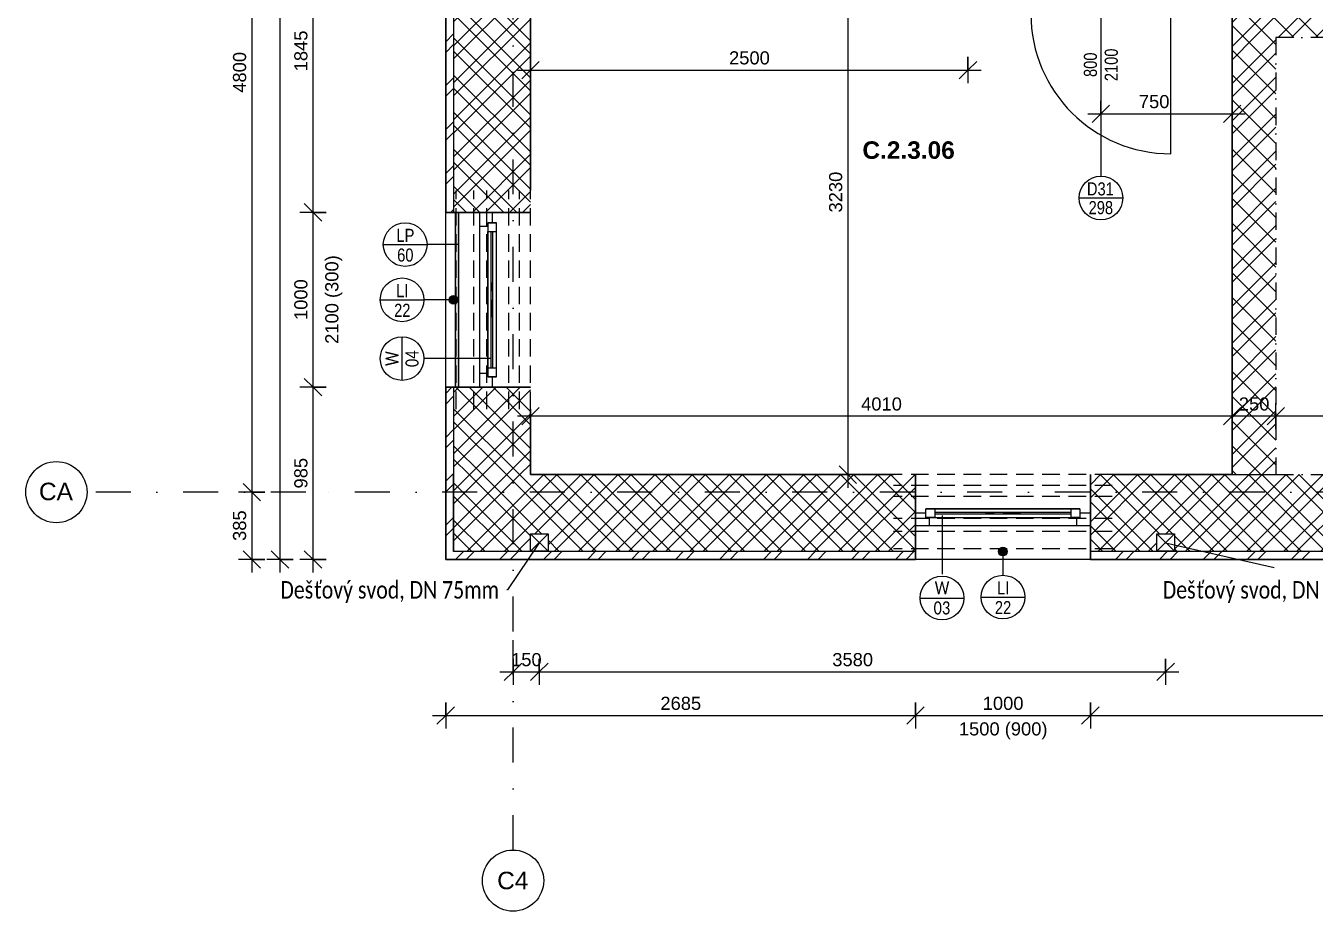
# Model space of a CAD drawing. Header units: millimetres. Extents: x -47720 to -5768, y -7799 to 13087.
# Drawn here: x -47720 to -40350, y -7799 to -2734 of the extents above; entities that cross this region are included whole.
import ezdxf

# ---------------------------------------------------------------- set-up
doc = ezdxf.new("R2010")
doc.units = ezdxf.units.MM
for name, pattern in [('HA_Dash_3mm-S1mm', [150, 100, -50]), ('HA_DashDot_10mm-S3mm', [500, 200, -150, 0, -150]), ('HA_DashDot_2_2mm-S0_6mm', [110, 50, -30, 0, -30]), ('HA_DashDot_4mm-S1mm', [200, 100, -50, 0, -50])]:
    doc.linetypes.add(name, pattern=pattern)
for name, color, linetype, lineweight in [('A-____-____-DIMS', 9, 'Continuous', 5), ('A-____-____-DIMS-50', 9, 'Continuous', 5), ('A-AREA-____-IDEN', 9, 'Continuous', 9), ('A-DOOR-____-IDEN', 9, 'Continuous', 9), ('A-DOOR-____-MCUT', 9, 'HA_DashDot_2_2mm-S0_6mm', 9), ('A-DOOR-____-OTLN', 9, 'Continuous', 9), ('A-DOOR-FRAM-MCUT', 9, 'Continuous', 9), ('A-FLOR-HRAL-IDEN', 9, 'Continuous', 9), ('A-FLOR-HRAL-OTLN', 9, 'Continuous', 9), ('A-GENM-____-HDLN', 9, 'HA_Dash_3mm-S1mm', 9), ('A-GENM-____-IDEN', 9, 'Continuous', 9), ('A-GENM-____-OTLN', 9, 'Continuous', 9), ('A-GLAZ-____-IDEN', 9, 'Continuous', 9), ('A-GLAZ-____-MCUT', 9, 'Continuous', 5), ('A-GLAZ-____-OTLN', 9, 'Continuous', 5), ('A-WALL-____-MCUT', 9, 'Continuous', 25), ('A-WALL-____-OTLN', 9, 'Continuous', 9), ('A-WALL-____-PATT', 9, 'Continuous', 25), ('G-____-____-TEXT', 9, 'Continuous', 5), ('I-WALL-____-MCUT', 9, 'Continuous', 25), ('M-HVAC-DUCT-OTLN', 9, 'Continuous', 9), ('S-GRID-____-IDEN', 9, 'Continuous', 9), ('S-GRID-____-OTLN', 9, 'Continuous', 5), ('S-STRS-____-MBND', 9, 'HA_DashDot_4mm-S1mm', 9)]:
    doc.layers.add(name, color=color, linetype=linetype, lineweight=lineweight)
doc.styles.add('Arial', font='arial.ttf', dxfattribs={"height": 100})
doc.styles.add('Arial_1', font='arial.ttf', dxfattribs={"height": 75})
doc.styles.add('Arial_2', font='arial.ttf', dxfattribs={"width": 0.8, "height": 75})
doc.styles.add('Arial_B', font='arialbd.ttf', dxfattribs={"height": 100})
doc.styles.add('Calibri', font='calibri.ttf', dxfattribs={"width": 0.8, "height": 100})
doc.styles.add('Calibri_2', font='calibri.ttf', dxfattribs={"width": 0.8, "height": 75})
doc.dimstyles.new('Inner_Dimensions', dxfattribs={"dimscale": 304.8, "dimtxt": 76.519455, "dimasz": 0.328084, "dimexe": 0.246063, "dimexo": 0.0625, "dimgap": 0.032808, "dimtad": 1, "dimdec": 0, "dimzin": 0, "dimdsep": 46, "dimtxsty": 'Arial_1', "dimblk1": 'OBLIQUE', "dimblk2": 'OBLIQUE', "dimsah": 1, "dimcen": 0.09, "dimdle": 0.246063, "dimazin": 0, "dimtfac": 1, "dimtdec": 4, "dimtix": 1, "dimtmove": 0, "dimatfit": 3, "dimfxl": 0.246063, "dimfxlon": 1, "dimtvp": 1, "dimtolj": 1, "dimtzin": 0, "dimlwd": 9, "dimlwe": 9, "dimarcsym": 2})
doc.dimstyles.new('Inner_Dimensions_2', dxfattribs={"dimscale": 304.8, "dimtxt": 76.519455, "dimasz": 0.328084, "dimexe": 0.246063, "dimexo": 0.0625, "dimgap": 0.032808, "dimtad": 1, "dimdec": 0, "dimzin": 0, "dimdsep": 46, "dimtxsty": 'Arial_1', "dimblk1": 'OBLIQUE', "dimblk2": 'OBLIQUE', "dimsah": 1, "dimcen": 0.09, "dimdle": 0.246063, "dimazin": 0, "dimtfac": 1, "dimtdec": 4, "dimtix": 1, "dimtmove": 2, "dimatfit": 3, "dimfxl": 0.246063, "dimfxlon": 1, "dimtvp": 1, "dimtolj": 1, "dimtzin": 0, "dimlwd": 9, "dimlwe": 9, "dimarcsym": 2})
pattern_1 = [(45, (0, 0), (-106.066, 106.066), []), (45, (75, 0), (-106.066, 106.066), []), (315, (0, 0), (106.066, 106.066), []), (315, (75, 0), (106.066, 106.066), [])]
pattern_2 = [(45, (0, 0), (-106.066, 106.066), []), (45, (75, 0), (-106.066, 106.066), []), (315, (0, 0), (70.71068, 70.71068), [])]
pattern_3 = [(45, (0, 0), (-125.7236, 125.7236), []), (45, (0, 190.5), (-125.7236, 125.7236), [])]

# ---------------------------------------------------------------- blocks, each defined once
blk = doc.blocks.new('HA_WD_SinglePanel - 1000x2100-1662848-DPS_2NP-C')
at = {"layer": 'A-GLAZ-____-MCUT'}
for p, q in [((-440, 25), (-440, -25)), ((-390, 25), (-440, 25)), ((-390, -25), (-390, 25)), ((390, 5), (-390, 5)), ((390, 25), (390, -25)), ((440, 25), (390, 25)), ((440, -25), (440, 25)), ((-500, 0), (-440, 0)), ((-420, -70), (-500, -70)), ((-440, -25), (-390, -25)), ((-420, -25), (-420, -70)), ((390, -5), (-390, -5)), ((390, -25), (440, -25)), ((420, -70), (420, -25)), ((500, -70), (420, -70)), ((440, 0), (500, 0))]:
    blk.add_line(p, q, dxfattribs=at)
at = {"layer": 'A-GLAZ-____-OTLN'}
for p, q in [((-440, -25), (-440, 25)), ((440, 25), (-440, 25)), ((390, 25), (-390, 25)), ((440, 25), (440, -25)), ((-440, -25), (440, -25)), ((420, -70), (-420, -70)), ((390, -25), (-390, -25))]:
    blk.add_line(p, q, dxfattribs=at)
blk = doc.blocks.new('HA_WD_SinglePanel - 1000x1500-1662820-DPS_2NP-C')
at = {"layer": 'A-GLAZ-____-MCUT'}
for p, q in [((-420, 70), (-500, 70)), ((-500, 0), (-440, 0)), ((-440, -25), (-440, 25)), ((-440, 25), (-390, 25)), ((-420, 25), (-420, 70)), ((-390, 25), (-390, -25)), ((390, 5), (-390, 5)), ((390, -25), (390, 25)), ((390, 25), (440, 25)), ((500, 70), (420, 70)), ((420, 70), (420, 25)), ((440, 25), (440, -25)), ((440, 0), (500, 0)), ((-390, -25), (-440, -25)), ((390, -5), (-390, -5)), ((440, -25), (390, -25))]:
    blk.add_line(p, q, dxfattribs=at)
at = {"layer": 'A-GLAZ-____-OTLN'}
for p, q in [((440, 25), (-440, 25)), ((-440, -25), (-440, 25)), ((420, 70), (-420, 70)), ((390, 25), (-390, 25)), ((440, 25), (440, -25)), ((-440, -25), (440, -25)), ((390, -25), (-390, -25))]:
    blk.add_line(p, q, dxfattribs=at)
blk = doc.blocks.new('Railing - Railing-1634100-DPS_2NP-C')
at = {"layer": 'A-FLOR-HRAL-OTLN'}
blk.add_hatch(color=256, dxfattribs=at).paths.add_polyline_path([(-45244.9, -4801.8), (-45244.9, -3801.8), (-45264.9, -3801.8), (-45264.9, -4801.8)])
for p, q in [((-45264.9, -3801.8), (-45264.9, -4801.8)), ((-45244.9, -4801.8), (-45244.9, -3801.8))]:
    blk.add_line(p, q, dxfattribs=at)
blk = doc.blocks.new('HA_DR_Single_Swing_Solid - In_BJ_800x2100-2040331-DPS_2NP-C')
at = {"layer": 'A-DOOR-____-MCUT'}
for p, q in [((-400, 57.5), (400, 57.5)), ((-400, -57.5), (400, -57.5))]:
    blk.add_line(p, q, dxfattribs=at)
at = {"layer": 'A-DOOR-____-OTLN', "lineweight": 5}
blk.add_line((400, -857.5), (400, -57.5), dxfattribs=at)
blk.add_arc((400, -57.5), 800, 180, 270, dxfattribs=at)
at = {"layer": 'A-DOOR-FRAM-MCUT'}
for p, q in [((-400, -57.5), (-400, 57.5)), ((400, 57.5), (400, -57.5))]:
    blk.add_line(p, q, dxfattribs=at)
blk = doc.blocks.new('TB_Porotherm KPVarioUNI_1250mm - TB_Porotherm KPVarioUNI_1250mm-1891196-DPS_2NP-C')
at = {"layer": 'A-GENM-____-HDLN'}
for p, q in [((-625, 205), (625, 205)), ((-625, 105), (625, 105)), ((-625, 30), (625, 30)), ((-100, 0), (100, 0)), ((-625, -95), (625, -95)), ((-625, -157.5), (625, -157.5)), ((-625, -220), (625, -220))]:
    blk.add_line(p, q, dxfattribs=at)
blk = doc.blocks.new('Grid - Radius 3_5mm-353793-DPS_2NP-C')
at = {"layer": 'S-GRID-____-IDEN'}
blk.add_circle((0, 0), 3.5, dxfattribs=at)
blk = doc.blocks.new('DIMBLOCK32-DPS_2NP-C')
at = {"layer": 'A-____-____-DIMS-50', "lineweight": 9}
for p, q in [((-45319.9, -6604.6), (-45319.9, -6754.6)), ((-45319.9, -6679.6), (-45319.9, -6604.6)), ((-45319.9, -6679.6), (-45269.9, -6629.6)), ((-42634.9, -6604.6), (-42634.9, -6754.6)), ((-42634.9, -6679.6), (-42634.9, -6604.6)), ((-42634.9, -6679.6), (-42584.9, -6629.6)), ((-45394.9, -6679.6), (-42634.9, -6679.6)), ((-45319.9, -6679.6), (-45369.9, -6729.6)), ((-42634.9, -6679.6), (-42684.9, -6729.6))]:
    blk.add_line(p, q, dxfattribs=at)
at = {"layer": 'A-____-____-DIMS-50', "color": 0, "lineweight": 9, "insert": (-44092.8, -6572.3), "char_height": 75, "width": 276.883, "attachment_point": 1, "line_spacing_factor": 0.941778, "style": 'Arial_1'}
blk.add_mtext('2685', dxfattribs=at)
blk = doc.blocks.new('_Oblique')
at = {"color": 0, "linetype": 'ByBlock', "lineweight": -2}
blk.add_line((-0.5, -0.5), (0.5, 0.5), dxfattribs=at)
blk = doc.blocks.new('DIMBLOCK33-DPS_2NP-C')
at = {"layer": 'A-____-____-DIMS-50', "lineweight": 9}
for p, q in [((-42634.9, -6604.6), (-42634.9, -6754.6)), ((-42634.9, -6679.6), (-42634.9, -6604.6)), ((-42634.9, -6679.6), (-42584.9, -6629.6)), ((-41634.9, -6604.6), (-41634.9, -6754.6)), ((-41634.9, -6679.6), (-41634.9, -6604.6)), ((-41634.9, -6679.6), (-41584.9, -6629.6)), ((-42634.9, -6679.6), (-42684.9, -6729.6)), ((-42634.9, -6679.6), (-41634.9, -6679.6)), ((-41634.9, -6679.6), (-41684.9, -6729.6))]:
    blk.add_line(p, q, dxfattribs=at)
at = {"layer": 'A-____-____-DIMS-50', "color": 0, "lineweight": 9, "insert": (-42250.3, -6572.3), "char_height": 75, "width": 276.883, "attachment_point": 1, "line_spacing_factor": 0.941778, "style": 'Arial_1'}
blk.add_mtext('1000', dxfattribs=at)
blk = doc.blocks.new('DIMBLOCK34-DPS_2NP-C')
at = {"layer": 'A-____-____-DIMS-50', "lineweight": 9}
for p, q in [((-41634.9, -6604.6), (-41634.9, -6754.6)), ((-41634.9, -6679.6), (-41634.9, -6604.6)), ((-41634.9, -6679.6), (-41584.9, -6629.6)), ((-36134.9, -6604.6), (-36134.9, -6754.6)), ((-36134.9, -6679.6), (-36134.9, -6604.6)), ((-36134.9, -6679.6), (-36084.9, -6629.6)), ((-41634.9, -6679.6), (-41684.9, -6729.6)), ((-41634.9, -6679.6), (-36134.9, -6679.6)), ((-36134.9, -6679.6), (-36184.9, -6729.6))]:
    blk.add_line(p, q, dxfattribs=at)
at = {"layer": 'A-____-____-DIMS-50', "color": 0, "lineweight": 9, "insert": (-39000.3, -6572.3), "char_height": 75, "width": 276.883, "attachment_point": 1, "line_spacing_factor": 0.941778, "style": 'Arial_1'}
blk.add_mtext('5500', dxfattribs=at)
blk = doc.blocks.new('DIMBLOCK64-DPS_2NP-C')
at = {"layer": 'A-____-____-DIMS-50', "lineweight": 9}
for p, q in [((-46078, -4801.8), (-46128, -4751.8)), ((-46003, -4801.8), (-46153, -4801.8)), ((-46078, -5861.8), (-46078, -4801.8)), ((-46078, -4801.8), (-46028, -4851.8)), ((-46078, -4801.8), (-46003, -4801.8)), ((-46078, -5786.8), (-46128, -5736.8)), ((-46003, -5786.8), (-46153, -5786.8)), ((-46078, -5786.8), (-46028, -5836.8)), ((-46078, -5786.8), (-46003, -5786.8))]:
    blk.add_line(p, q, dxfattribs=at)
at = {"layer": 'A-____-____-DIMS-50', "color": 0, "lineweight": 9, "insert": (-46185.4, -5380.8), "char_height": 75, "width": 207.662, "attachment_point": 1, "rotation": 90, "line_spacing_factor": 0.941778, "style": 'Arial_1'}
blk.add_mtext('985', dxfattribs=at)
blk = doc.blocks.new('DIMBLOCK65-DPS_2NP-C')
at = {"layer": 'A-____-____-DIMS-50', "lineweight": 9}
for p, q in [((-46078, -3801.8), (-46128, -3751.8)), ((-46003, -3801.8), (-46153, -3801.8)), ((-46078, -4801.8), (-46078, -3801.8)), ((-46078, -3801.8), (-46028, -3851.8)), ((-46078, -3801.8), (-46003, -3801.8)), ((-46078, -4801.8), (-46128, -4751.8)), ((-46003, -4801.8), (-46153, -4801.8)), ((-46078, -4801.8), (-46028, -4851.8)), ((-46078, -4801.8), (-46003, -4801.8))]:
    blk.add_line(p, q, dxfattribs=at)
at = {"layer": 'A-____-____-DIMS-50', "color": 0, "lineweight": 9, "insert": (-46185.4, -4417.2), "char_height": 75, "width": 276.883, "attachment_point": 1, "rotation": 90, "line_spacing_factor": 0.941778, "style": 'Arial_1'}
blk.add_mtext('1000', dxfattribs=at)
blk = doc.blocks.new('DIMBLOCK66-DPS_2NP-C')
at = {"layer": 'A-____-____-DIMS-50', "lineweight": 9}
for p, q in [((-46078, -1956.8), (-46128, -1906.8)), ((-46003, -1956.8), (-46153, -1956.8)), ((-46078, -3801.8), (-46078, -1956.8)), ((-46078, -1956.8), (-46028, -2006.8)), ((-46078, -1956.8), (-46003, -1956.8)), ((-46078, -3801.8), (-46128, -3751.8)), ((-46003, -3801.8), (-46153, -3801.8)), ((-46078, -3801.8), (-46028, -3851.8)), ((-46078, -3801.8), (-46003, -3801.8))]:
    blk.add_line(p, q, dxfattribs=at)
at = {"layer": 'A-____-____-DIMS-50', "color": 0, "lineweight": 9, "insert": (-46185.4, -2994.7), "char_height": 75, "width": 276.883, "attachment_point": 1, "rotation": 90, "line_spacing_factor": 0.941778, "style": 'Arial_1'}
blk.add_mtext('1845', dxfattribs=at)
blk = doc.blocks.new('DIMBLOCK92-DPS_2NP-C')
at = {"layer": 'A-____-____-DIMS-50', "lineweight": 9}
for p, q in [((-40574.9, -5042.3), (-40574.9, -4892.3)), ((-40574.9, -4967.3), (-40524.9, -4917.3)), ((-38874.9, -5042.3), (-38874.9, -4892.3)), ((-38874.9, -4967.3), (-38824.9, -4917.3)), ((-40574.9, -4967.3), (-40624.9, -5017.3)), ((-38874.9, -4967.3), (-40574.9, -4967.3)), ((-40574.9, -4967.3), (-40574.9, -5042.3)), ((-38874.9, -4967.3), (-38924.9, -5017.3)), ((-38874.9, -4967.3), (-38874.9, -5042.3))]:
    blk.add_line(p, q, dxfattribs=at)
at = {"layer": 'A-____-____-DIMS-50', "color": 0, "lineweight": 9, "insert": (-39840.3, -4859.9), "char_height": 75, "width": 276.883, "attachment_point": 1, "line_spacing_factor": 0.941778, "style": 'Arial_1'}
blk.add_mtext('1700', dxfattribs=at)
blk = doc.blocks.new('DIMBLOCK93-DPS_2NP-C')
at = {"layer": 'A-____-____-DIMS-50', "lineweight": 9}
for p, q in [((-40824.9, -5042.3), (-40824.9, -4892.3)), ((-40824.9, -4967.3), (-40774.9, -4917.3)), ((-40574.9, -5042.3), (-40574.9, -4892.3)), ((-40574.9, -4967.3), (-40524.9, -4917.3)), ((-40824.9, -4967.3), (-40874.9, -5017.3)), ((-40574.9, -4967.3), (-40824.9, -4967.3)), ((-40824.9, -4967.3), (-40824.9, -5042.3)), ((-40574.9, -4967.3), (-40624.9, -5017.3)), ((-40574.9, -4967.3), (-40574.9, -5042.3))]:
    blk.add_line(p, q, dxfattribs=at)
at = {"layer": 'A-____-____-DIMS-50', "color": 0, "lineweight": 9, "insert": (-40786.4, -4859.9), "char_height": 75, "width": 207.662, "attachment_point": 1, "line_spacing_factor": 0.941778, "style": 'Arial_1'}
blk.add_mtext('250', dxfattribs=at)
blk = doc.blocks.new('DIMBLOCK94-DPS_2NP-C')
at = {"layer": 'A-____-____-DIMS-50', "lineweight": 9}
for p, q in [((-44834.9, -5042.3), (-44834.9, -4892.3)), ((-44834.9, -4967.3), (-44784.9, -4917.3)), ((-40824.9, -5042.3), (-40824.9, -4892.3)), ((-40824.9, -4967.3), (-40774.9, -4917.3)), ((-40824.9, -4967.3), (-44909.9, -4967.3)), ((-44834.9, -4967.3), (-44884.9, -5017.3)), ((-44834.9, -4967.3), (-44834.9, -5042.3)), ((-40824.9, -4967.3), (-40874.9, -5017.3)), ((-40824.9, -4967.3), (-40824.9, -5042.3))]:
    blk.add_line(p, q, dxfattribs=at)
at = {"layer": 'A-____-____-DIMS-50', "color": 0, "lineweight": 9, "insert": (-42945.3, -4859.9), "char_height": 75, "width": 276.883, "attachment_point": 1, "line_spacing_factor": 0.941778, "style": 'Arial_1'}
blk.add_mtext('4010', dxfattribs=at)
blk = doc.blocks.new('HA_TAG_Door_TypeMark_wDimensions - Scale50_Right with Bouble-921060-DPS_2NP-C')
at = {"layer": 'A-DOOR-____-IDEN'}
for p, q in [((0, 5), (0, -19.5)), ((-2.5, -22), (2.5, -22))]:
    blk.add_line(p, q, dxfattribs=at)
blk.add_circle((0, -22), 2.5, dxfattribs=at)
blk = doc.blocks.new('HA_TAG_GM_Products - Generic-588599-DPS_2NP-C')
at = {"layer": 'A-GENM-____-IDEN'}
blk.add_line((-2.5, 0), (2.5, 0), dxfattribs=at)
blk.add_circle((0, 0), 2.5, dxfattribs=at)
blk = doc.blocks.new('DIMBLOCK197-DPS_2NP-C')
at = {"layer": 'A-____-____-DIMS-50', "lineweight": 9}
for p, q in [((-46428.4, -601.8), (-46478.4, -551.8)), ((-46353.4, -601.8), (-46503.4, -601.8)), ((-46428.4, -601.8), (-46428.4, -5401.8)), ((-46428.4, -601.8), (-46378.4, -651.8)), ((-46428.4, -601.8), (-46353.4, -601.8)), ((-46428.4, -5401.8), (-46478.4, -5351.8)), ((-46353.4, -5401.8), (-46503.4, -5401.8)), ((-46428.4, -5401.8), (-46378.4, -5451.8)), ((-46428.4, -5401.8), (-46353.4, -5401.8))]:
    blk.add_line(p, q, dxfattribs=at)
at = {"layer": 'A-____-____-DIMS-50', "color": 0, "lineweight": 9, "insert": (-46535.8, -3117.2), "char_height": 75, "width": 276.883, "attachment_point": 1, "rotation": 90, "line_spacing_factor": 0.941778, "style": 'Arial_1'}
blk.add_mtext('4800', dxfattribs=at)
blk = doc.blocks.new('DIMBLOCK198-DPS_2NP-C')
at = {"layer": 'A-____-____-DIMS-50', "lineweight": 9}
for p, q in [((-46428.4, -5401.8), (-46478.4, -5351.8)), ((-46353.4, -5401.8), (-46503.4, -5401.8)), ((-46428.4, -5401.8), (-46428.4, -5861.8)), ((-46428.4, -5401.8), (-46378.4, -5451.8)), ((-46428.4, -5401.8), (-46353.4, -5401.8)), ((-46428.4, -5786.8), (-46478.4, -5736.8)), ((-46353.4, -5786.8), (-46503.4, -5786.8)), ((-46428.4, -5786.8), (-46378.4, -5836.8)), ((-46428.4, -5786.8), (-46353.4, -5786.8))]:
    blk.add_line(p, q, dxfattribs=at)
at = {"layer": 'A-____-____-DIMS-50', "color": 0, "lineweight": 9, "insert": (-46535.8, -5680.8), "char_height": 75, "width": 207.662, "attachment_point": 1, "rotation": 90, "line_spacing_factor": 0.941778, "style": 'Arial_1'}
blk.add_mtext('385', dxfattribs=at)
blk = doc.blocks.new('DIMBLOCK199-DPS_2NP-C')
at = {"layer": 'A-____-____-DIMS-50', "lineweight": 9}
for p, q in [((-46267.1, 8108.2), (-46267.1, -5861.8)), ((-46267.1, 8033.2), (-46317.1, 8083.2)), ((-46192.1, 8033.2), (-46342.1, 8033.2)), ((-46267.1, 8033.2), (-46217.1, 7983.2)), ((-46267.1, 8033.2), (-46192.1, 8033.2)), ((-46267.1, -5786.8), (-46317.1, -5736.8)), ((-46192.1, -5786.8), (-46342.1, -5786.8)), ((-46267.1, -5786.8), (-46217.1, -5836.8)), ((-46267.1, -5786.8), (-46192.1, -5786.8))]:
    blk.add_line(p, q, dxfattribs=at)
at = {"layer": 'A-____-____-DIMS-50', "color": 0, "lineweight": 9, "insert": (-46374.5, 979), "char_height": 75, "width": 346.103, "attachment_point": 1, "rotation": 90, "line_spacing_factor": 0.941778, "style": 'Arial_1'}
blk.add_mtext('13820', dxfattribs=at)
blk = doc.blocks.new('DIMBLOCK209-DPS_2NP-C')
at = {"layer": 'A-____-____-DIMS-50', "lineweight": 9}
for p, q in [((-44934.9, -6354.6), (-44934.9, -6504.6)), ((-44934.9, -6429.6), (-44934.9, -6354.6)), ((-44934.9, -6429.6), (-44884.9, -6379.6)), ((-44784.9, -6354.6), (-44784.9, -6504.6)), ((-44784.9, -6429.6), (-44784.9, -6354.6)), ((-44784.9, -6429.6), (-44734.9, -6379.6)), ((-45009.9, -6429.6), (-44784.9, -6429.6)), ((-44934.9, -6429.6), (-44984.9, -6479.6)), ((-44784.9, -6429.6), (-44834.9, -6479.6))]:
    blk.add_line(p, q, dxfattribs=at)
at = {"layer": 'A-____-____-DIMS-50', "color": 0, "lineweight": 9, "insert": (-44946.4, -6322.3), "char_height": 75, "width": 207.662, "attachment_point": 1, "line_spacing_factor": 0.941778, "style": 'Arial_1'}
blk.add_mtext('150', dxfattribs=at)
blk = doc.blocks.new('DIMBLOCK210-DPS_2NP-C')
at = {"layer": 'A-____-____-DIMS-50', "lineweight": 9}
for p, q in [((-44784.9, -6354.6), (-44784.9, -6504.6)), ((-44784.9, -6429.6), (-44784.9, -6354.6)), ((-44784.9, -6429.6), (-44734.9, -6379.6)), ((-41204.9, -6354.6), (-41204.9, -6504.6)), ((-41204.9, -6429.6), (-41204.9, -6354.6)), ((-41204.9, -6429.6), (-41154.9, -6379.6)), ((-44784.9, -6429.6), (-44834.9, -6479.6)), ((-44784.9, -6429.6), (-41129.9, -6429.6)), ((-41204.9, -6429.6), (-41254.9, -6479.6))]:
    blk.add_line(p, q, dxfattribs=at)
at = {"layer": 'A-____-____-DIMS-50', "color": 0, "lineweight": 9, "insert": (-43110.3, -6322.3), "char_height": 75, "width": 276.883, "attachment_point": 1, "line_spacing_factor": 0.941778, "style": 'Arial_1'}
blk.add_mtext('3580', dxfattribs=at)
blk = doc.blocks.new('HA_TAG_WD - Type Mark-1521999-DPS_2NP-C')
at = {"layer": 'A-GLAZ-____-IDEN'}
blk.add_line((-2.5, 0), (2.5, 0), dxfattribs=at)
blk.add_circle((0, 0), 2.5, dxfattribs=at)
blk = doc.blocks.new('DIMBLOCK221-DPS_2NP-C')
at = {"layer": 'A-____-____-DIMS-50', "lineweight": 9}
for p, q in [((-43021.3, -2071.8), (-43071.3, -2021.8)), ((-42946.3, -2071.8), (-43096.3, -2071.8)), ((-43021.3, -2071.8), (-43021.3, -5376.8)), ((-43021.3, -2071.8), (-42971.3, -2121.8)), ((-43021.3, -2071.8), (-42946.3, -2071.8)), ((-42946.3, -5301.8), (-43096.3, -5301.8)), ((-43021.3, -5301.8), (-43071.3, -5251.8)), ((-43021.3, -5301.8), (-42971.3, -5351.8)), ((-43021.3, -5301.8), (-42946.3, -5301.8))]:
    blk.add_line(p, q, dxfattribs=at)
at = {"layer": 'A-____-____-DIMS-50', "color": 0, "lineweight": 9, "insert": (-43128.7, -3802.2), "char_height": 75, "width": 276.883, "attachment_point": 1, "rotation": 90, "line_spacing_factor": 0.941778, "style": 'Arial_1'}
blk.add_mtext('3230', dxfattribs=at)
blk = doc.blocks.new('DIMBLOCK222-DPS_2NP-C')
at = {"layer": 'A-____-____-DIMS-50', "lineweight": 9}
for p, q in [((-41574.9, -3162.8), (-41574.9, -3312.8)), ((-41574.9, -3237.8), (-41574.9, -3162.8)), ((-40824.9, -3162.8), (-40824.9, -3312.8)), ((-40824.9, -3237.8), (-40824.9, -3162.8)), ((-41649.9, -3237.8), (-40749.9, -3237.8)), ((-41574.9, -3237.8), (-41624.9, -3287.8)), ((-41574.9, -3237.8), (-41524.9, -3187.8)), ((-40824.9, -3237.8), (-40874.9, -3287.8)), ((-40824.9, -3237.8), (-40774.9, -3187.8))]:
    blk.add_line(p, q, dxfattribs=at)
at = {"layer": 'A-____-____-DIMS-50', "color": 0, "lineweight": 9, "insert": (-41357.8, -3130.4), "char_height": 75, "width": 207.662, "attachment_point": 1, "line_spacing_factor": 0.941778, "style": 'Arial_1'}
blk.add_mtext('750', dxfattribs=at)
blk = doc.blocks.new('DIMBLOCK258-DPS_2NP-C')
at = {"layer": 'A-____-____-DIMS-50', "lineweight": 9}
for p, q in [((-44834.9, -2912.8), (-44834.9, -3062.8)), ((-44834.9, -2987.8), (-44834.9, -2912.8)), ((-44834.9, -2987.8), (-44784.9, -2937.8)), ((-42334.9, -2912.8), (-42334.9, -3062.8)), ((-42334.9, -2987.8), (-42334.9, -2912.8)), ((-42334.9, -2987.8), (-42284.9, -2937.8)), ((-44909.9, -2987.8), (-42259.9, -2987.8)), ((-44834.9, -2987.8), (-44884.9, -3037.8)), ((-42334.9, -2987.8), (-42384.9, -3037.8))]:
    blk.add_line(p, q, dxfattribs=at)
at = {"layer": 'A-____-____-DIMS-50', "color": 0, "lineweight": 9, "insert": (-43700.3, -2880.4), "char_height": 75, "width": 276.883, "attachment_point": 1, "line_spacing_factor": 0.941778, "style": 'Arial_1'}
blk.add_mtext('2500', dxfattribs=at)
blk = doc.blocks.new('HA_TAG_GM_Railings - Generic-2009701-DPS_2NP-C')
at = {"layer": 'A-FLOR-HRAL-IDEN'}
blk.add_line((-2.5, 0), (2.5, 0), dxfattribs=at)
blk.add_circle((0, 0), 2.5, dxfattribs=at)

msp = doc.modelspace()

# ---------------------------------------------------------------- hatches: boundary and pattern name
at = {"layer": 'A-GENM-____-IDEN'}
h = msp.add_hatch(color=256, dxfattribs=at)
edge = h.paths.add_edge_path()
edge.add_arc((-45274.9, -4301.8), 25, 0, 360)
h = msp.add_hatch(color=256, dxfattribs=at)
edge = h.paths.add_edge_path()
edge.add_arc((-42134.9, -5741.8), 25, 0, 360)
at = {"layer": 'A-WALL-____-PATT', "lineweight": 5}
h = msp.add_hatch(dxfattribs=at)
h.set_pattern_fill('FP_4', color=256, style=0, pattern_type=2)
h.set_pattern_definition(pattern_3)
h.paths.add_polyline_path([(-45274.9, -5786.8), (-45274.9, -4801.8), (-45319.9, -4801.8), (-45319.9, -5786.8)])
h.paths.add_polyline_path([(-45274.9, -3801.8), (-45274.9, -1956.8), (-45319.9, -1956.8), (-45319.9, -3801.8)])
h.paths.add_polyline_path([(-45274.9, -1331.8), (-45274.9, 2573.2), (-45319.9, 2573.2), (-45319.9, -1331.8)])
h.paths.add_polyline_path([(-45319.9, 3573.2), (-45274.9, 3573.2), (-45274.9, 7988.2), (-45319.9, 7988.2), (-45319.9, 7985.9)])
h = msp.add_hatch(dxfattribs=at)
h.set_pattern_fill('FP_1', color=256, style=0, pattern_type=2)
h.set_pattern_definition(pattern_1)
h.paths.add_polyline_path([(-44834.9, -5301.8), (-44834.9, -4801.8), (-45274.9, -4801.8), (-45274.9, -5301.8)])
h.paths.add_polyline_path([(-44834.9, -3801.8), (-44834.9, -1956.8), (-45274.9, -1956.8), (-45274.9, -3801.8)])
h.paths.add_polyline_path([(-45054.9, -1331.8), (-44834.9, -1331.8), (-44834.9, 2573.2), (-45274.9, 2573.2), (-45274.9, -1331.8)])
h.paths.add_polyline_path([(-45274.9, 3573.2), (-44834.9, 3573.2), (-44834.9, 7548.2), (-45274.9, 7548.2)])
h = msp.add_hatch(dxfattribs=at)
h.set_pattern_fill('FP_2', color=256, style=0, pattern_type=2)
h.set_pattern_definition(pattern_2)
h.paths.add_polyline_path([(-40224.9, -2801.8), (-40224.9, -2551.8), (-40824.9, -2551.8), (-40824.9, -2801.8), (-40574.9, -2801.8)])
h = msp.add_hatch(dxfattribs=at)
h.set_pattern_fill('FP_2', color=256, style=0, pattern_type=2)
h.set_pattern_definition(pattern_2)
h.paths.add_polyline_path([(-40574.9, -5301.8), (-40574.9, -2801.8), (-40824.9, -2801.8), (-40824.9, -5301.8), (-40707.2, -5301.8)])
h = msp.add_hatch(dxfattribs=at)
h.set_pattern_fill('FP_1', color=256, style=0, pattern_type=2)
h.set_pattern_definition(pattern_1)
h.paths.add_polyline_path([(-32449.9, -5741.8), (-32449.9, -5301.8), (-35134.9, -5301.8), (-35134.9, -5741.8), (-32734.9, -5741.8)])
h.paths.add_polyline_path([(-36134.9, -5741.8), (-36134.9, -5301.8), (-41634.9, -5301.8), (-41634.9, -5741.8), (-37313.9, -5741.8)])
h.paths.add_polyline_path([(-42634.9, -5741.8), (-42634.9, -5301.8), (-45274.9, -5301.8), (-45274.9, -5741.8), (-44100.6, -5741.8)])
h.paths.add_polyline_path([(-32834.9, -5740.1), (-32834.9, -5640.1), (-32734.9, -5640.1), (-32734.9, -5740.1)])
h.paths.add_polyline_path([(-41254.9, -5740.1), (-41254.9, -5640.1), (-41154.9, -5640.1), (-41154.9, -5740.1)])
h.paths.add_polyline_path([(-44834.9, -5740.1), (-44834.9, -5640.1), (-44734.9, -5640.1), (-44734.9, -5740.1)])
h = msp.add_hatch(dxfattribs=at)
h.set_pattern_fill('FP_4', color=256, style=0, pattern_type=2)
h.set_pattern_definition(pattern_3)
h.paths.add_polyline_path([(-22949.9, -5786.8), (-22949.9, -5741.8), (-26634.9, -5741.8), (-26634.9, -5786.8), (-23740.6, -5786.8)])
h.paths.add_polyline_path([(-27634.9, -5786.8), (-27634.9, -5741.8), (-28884.9, -5741.8), (-28884.9, -5786.8)])
h.paths.add_polyline_path([(-29884.9, -5786.8), (-29884.9, -5741.8), (-30884.9, -5741.8), (-30884.9, -5786.8), (-30527.3, -5786.8)])
h.paths.add_polyline_path([(-31884.9, -5786.8), (-31884.9, -5741.8), (-35134.9, -5741.8), (-35134.9, -5786.8), (-33920.6, -5786.8)])
h.paths.add_polyline_path([(-36134.9, -5786.8), (-36134.9, -5741.8), (-41634.9, -5741.8), (-41634.9, -5786.8), (-37313.9, -5786.8)])
h.paths.add_polyline_path([(-42634.9, -5786.8), (-42634.9, -5741.8), (-45274.9, -5741.8), (-45274.9, -5786.8), (-44100.6, -5786.8)])

# ---------------------------------------------------------------- linework, layer by layer
at = {"layer": 'A-FLOR-HRAL-IDEN'}
msp.add_line((-45243, -3985.6), (-45426.6, -3985.6), dxfattribs=at)
at = {"layer": 'A-GENM-____-IDEN'}
for p, q in [((-45274.9, -4301.8), (-45444, -4301.8)), ((-42134.9, -5741.8), (-42134.9, -5877.1))]:
    msp.add_line(p, q, dxfattribs=at)
for centre in [(-45274.9, -4301.8), (-42134.9, -5741.8)]:
    msp.add_circle(centre, 25, dxfattribs=at)
at = {"layer": 'A-GLAZ-____-IDEN'}
for p, q in [((-45057.2, -4637.9), (-45441.7, -4637.9)), ((-42482.7, -5535.9), (-42482.7, -5871.6))]:
    msp.add_line(p, q, dxfattribs=at)
at = {"layer": 'A-WALL-____-MCUT'}
for p, q in [((-45319.9, -1956.8), (-45319.9, -3801.8)), ((-44834.9, -3676.7), (-44834.9, -2144.3)), ((-45319.9, -3801.8), (-44834.9, -3801.8)), ((-44834.9, -4801.8), (-45319.9, -4801.8)), ((-45319.9, -4801.8), (-45319.9, -5786.8)), ((-44834.9, -5301.8), (-44834.9, -4926.8)), ((-45274.9, -5741.8), (-45274.9, -5301.8)), ((-42760, -5301.8), (-44834.9, -5301.8)), ((-42634.9, -5786.8), (-42634.9, -5301.8)), ((-41634.9, -5301.8), (-41634.9, -5786.8)), ((-40824.9, -5301.8), (-41509.9, -5301.8)), ((-45319.9, -5786.8), (-42634.9, -5786.8)), ((-41634.9, -5786.8), (-36134.9, -5786.8))]:
    msp.add_line(p, q, dxfattribs=at)
at = {"layer": 'A-WALL-____-MCUT', "lineweight": 9}
for p, q in [((-45274.9, -2144.3), (-45274.9, -3801.8)), ((-45274.9, -4801.8), (-45274.9, -5301.8)), ((-40824.9, -5301.8), (-40574.9, -5301.8)), ((-42634.9, -5741.8), (-45274.9, -5741.8)), ((-36260, -5741.8), (-41634.9, -5741.8))]:
    msp.add_line(p, q, dxfattribs=at)
at = {"layer": 'A-WALL-____-OTLN'}
for p, q in [((-45319.9, -4801.8), (-45319.9, -3801.8)), ((-41634.9, -5786.8), (-42634.9, -5786.8))]:
    msp.add_line(p, q, dxfattribs=at)
at = {"layer": 'G-____-____-TEXT', "color": 250, "lineweight": 9}
for p, q in [((-44786.5, -5692.6), (-44966.9, -5960.8)), ((-41206.5, -5692.6), (-40584.7, -5833.7)), ((-44966.9, -5960.8), (-44969.7, -5960.8))]:
    msp.add_line(p, q, dxfattribs=at)
at = {"layer": 'I-WALL-____-MCUT'}
msp.add_line((-40824.9, -2666.8), (-40824.9, -5301.8), dxfattribs=at)
at = {"layer": 'M-HVAC-DUCT-OTLN', "lineweight": 5}
for p, q in [((-44734.9, -5740.1), (-44834.9, -5640.1)), ((-44734.9, -5640.1), (-44834.9, -5740.1)), ((-44834.9, -5640.1), (-44734.9, -5640.1)), ((-44834.9, -5740.1), (-44834.9, -5640.1)), ((-44734.9, -5640.1), (-44734.9, -5740.1)), ((-41154.9, -5740.1), (-41254.9, -5640.1)), ((-41154.9, -5640.1), (-41254.9, -5740.1)), ((-41254.9, -5640.1), (-41154.9, -5640.1)), ((-41254.9, -5740.1), (-41254.9, -5640.1)), ((-41154.9, -5640.1), (-41154.9, -5740.1)), ((-44734.9, -5740.1), (-44834.9, -5740.1)), ((-41154.9, -5740.1), (-41254.9, -5740.1))]:
    msp.add_line(p, q, dxfattribs=at)
at = {"layer": 'S-GRID-____-OTLN', "linetype": 'HA_DashDot_10mm-S3mm', "lineweight": 9}
for p, q in [((-44934.9, -6198.9), (-44934.9, 11487.4)), ((-46120.1, -5401.8), (-47370.1, -5401.8)), ((-22634.8, -5401.8), (-46120.1, -5401.8)), ((-44934.9, -7448.9), (-44934.9, -6198.9))]:
    msp.add_line(p, q, dxfattribs=at)
at = {"layer": 'S-STRS-____-MBND'}
for p, q in [((-40574.9, -2801.8), (-40574.9, -5301.8)), ((-38874.9, -2801.8), (-40574.9, -2801.8)), ((-40574.9, -5301.8), (-38874.9, -5301.8))]:
    msp.add_line(p, q, dxfattribs=at)

# ---------------------------------------------------------------- block references
at = {"layer": 'A-DOOR-____-IDEN', "xscale": 49.99999999999998, "yscale": 49.99999999999998, "zscale": 49.99999999999998}
msp.add_blockref('HA_TAG_Door_TypeMark_wDimensions - Scale50_Right with Bouble-921060-DPS_2NP-C', (-41574.9, -2619.3), dxfattribs=at)
at = {"layer": 'A-DOOR-____-OTLN'}
msp.add_blockref('HA_DR_Single_Swing_Solid - In_BJ_800x2100-2040331-DPS_2NP-C', (-41574.9, -2609.3), dxfattribs=at)
at = {"layer": 'A-FLOR-HRAL-IDEN', "xscale": 49.99999999999998, "yscale": 49.99999999999998, "zscale": 49.99999999999998}
msp.add_blockref('HA_TAG_GM_Railings - Generic-2009701-DPS_2NP-C', (-45551.6, -3985.6), dxfattribs=at)
at = {"layer": 'A-FLOR-HRAL-OTLN'}
msp.add_blockref('Railing - Railing-1634100-DPS_2NP-C', (0, 0), dxfattribs=at)
at = {"layer": 'A-GENM-____-IDEN', "xscale": 49.99999999999998, "yscale": 49.99999999999998, "zscale": 49.99999999999998}
for p in [(-45569, -4301.8), (-42134.9, -6002.1)]:
    msp.add_blockref('HA_TAG_GM_Products - Generic-588599-DPS_2NP-C', p, dxfattribs=at)
at = {"layer": 'A-GENM-____-OTLN'}
for p, rotation in [((-45054.9, -4301.8), 89.99999999999932), ((-42134.9, -5521.8), 180)]:
    msp.add_blockref('TB_Porotherm KPVarioUNI_1250mm - TB_Porotherm KPVarioUNI_1250mm-1891196-DPS_2NP-C', p, dxfattribs=dict(at, rotation=rotation))
at = {"layer": 'A-GLAZ-____-IDEN', "xscale": 49.99999999999998, "yscale": 49.99999999999998, "zscale": 49.99999999999998, "rotation": 89.99999999999991}
msp.add_blockref('HA_TAG_WD - Type Mark-1521999-DPS_2NP-C', (-45569, -4637.9), dxfattribs=at)
at = {"layer": 'A-GLAZ-____-IDEN', "xscale": 49.99999999999998, "yscale": 49.99999999999998, "zscale": 49.99999999999998}
msp.add_blockref('HA_TAG_WD - Type Mark-1521999-DPS_2NP-C', (-42482.7, -6007.6), dxfattribs=at)
at = {"layer": 'A-GLAZ-____-OTLN'}
for name, p, rotation in [('HA_WD_SinglePanel - 1000x2100-1662848-DPS_2NP-C', (-45054.9, -4301.8), 269.9999999999999), ('HA_WD_SinglePanel - 1000x1500-1662820-DPS_2NP-C', (-42134.9, -5521.8), 180)]:
    msp.add_blockref(name, p, dxfattribs=dict(at, rotation=rotation))
at = {"layer": 'S-GRID-____-IDEN', "xscale": 49.99999999999998, "yscale": 49.99999999999998, "zscale": 49.99999999999998, "rotation": 90}
msp.add_blockref('Grid - Radius 3_5mm-353793-DPS_2NP-C', (-47545.1, -5401.8), dxfattribs=at)
at = {"layer": 'S-GRID-____-IDEN', "xscale": 49.99999999999998, "yscale": 49.99999999999998, "zscale": 49.99999999999998}
msp.add_blockref('Grid - Radius 3_5mm-353793-DPS_2NP-C', (-44934.9, -7623.9), dxfattribs=at)

# ---------------------------------------------------------------- texts
at = {"layer": 'A-AREA-____-IDEN', "lineweight": 5, "insert": (-42938.1, -3395.3), "char_height": 100, "width": 653.375, "attachment_point": 1, "style": 'Arial_B'}
msp.add_mtext('C.2.3.06', dxfattribs=at)
at = {"layer": 'A-DOOR-____-IDEN', "lineweight": 5, "char_height": 75, "attachment_point": 1, "rotation": 90, "style": 'Arial_2'}
for s, insert, width in [('2100', (-41553.4, -3051.1), 230.886), ('800', (-41672.5, -3027.2), 173.164)]:
    msp.add_mtext(s, dxfattribs=dict(at, insert=insert, width=width))
at = {"layer": 'A-DOOR-____-IDEN', "lineweight": 5, "char_height": 75, "attachment_point": 1, "style": 'Arial_2'}
for s, insert, width in [('D31', (-41654.7, -3629.9), 189.198), ('298', (-41645.1, -3737), 173.164)]:
    msp.add_mtext(s, dxfattribs=dict(at, insert=insert, width=width))
at = {"layer": 'A-FLOR-HRAL-IDEN', "lineweight": 5, "char_height": 75, "attachment_point": 1, "style": 'Arial_2'}
for s, insert, width in [('LP', (-45601.4, -3895.5), 125.063), ('60', (-45597.4, -4008.2), 115.443)]:
    msp.add_mtext(s, dxfattribs=dict(at, insert=insert, width=width))
at = {"layer": 'A-GENM-____-IDEN', "lineweight": 5, "char_height": 75, "attachment_point": 1, "style": 'Arial_2'}
for s, insert, width in [('LI', (-45602.8, -4211.7), 86.582), ('22', (-45614.8, -4324.4), 115.443), ('LI', (-42168.7, -5912), 86.582), ('22', (-42180.7, -6024.7), 115.443)]:
    msp.add_mtext(s, dxfattribs=dict(at, insert=insert, width=width))
at = {"layer": 'A-GLAZ-____-IDEN', "lineweight": 5, "char_height": 75, "attachment_point": 1, "rotation": 90}
for s, insert, width, style in [('2100 (300)', (-46008.3, -4553.6), 629.325, 'Arial_1'), ('W', (-45664.2, -4679.7), 105.823, 'Calibri_2'), ('04', (-45549.9, -4686.3), 121.856, 'Calibri_2')]:
    msp.add_mtext(s, dxfattribs=dict(at, insert=insert, width=width, style=style))
at = {"layer": 'A-GLAZ-____-IDEN', "lineweight": 5, "char_height": 75, "attachment_point": 1}
for s, insert, width, style in [('W', (-42524.5, -5912.3), 105.823, 'Calibri_2'), ('03', (-42531.1, -6026.6), 121.856, 'Calibri_2'), ('1500 (900)', (-42386.7, -6718.4), 629.325, 'Arial_1')]:
    msp.add_mtext(s, dxfattribs=dict(at, insert=insert, width=width, style=style))
at = {"layer": 'G-____-____-TEXT', "color": 7, "lineweight": 9, "char_height": 100, "attachment_point": 1, "style": 'Calibri'}
for s, insert, width in [('Deš', (-46264.7, -5910.8), 234.093), ('ťový svod, DN 75mm', (-46071.5, -5910.8), 1305.147), ('Deš', (-41221.1, -5910.8), 234.093), ('ťový svod, DN 75mm', (-41027.9, -5910.8), 1305.147)]:
    msp.add_mtext(s, dxfattribs=dict(at, insert=insert, width=width))
at = {"layer": 'S-GRID-____-IDEN', "lineweight": 5, "char_height": 100, "attachment_point": 1, "style": 'Arial'}
for s, insert, width in [('CA', (-47644.8, -5347.9), 240.506), ('C4', (-45025.8, -7573.2), 220.464)]:
    msp.add_mtext(s, dxfattribs=dict(at, insert=insert, width=width))

# ---------------------------------------------------------------- dimensions: what is measured, and where the dimension line sits
at = {"layer": 'A-____-____-DIMS', "lineweight": 9}
for base, p1, p2, override, picture, middle in [((-46267.1, -5786.8), (-46192.1, 8033.2), (-46192.1, -5786.8), {"dimpost": '<>', "dimfxl": 13820}, 'DIMBLOCK199-DPS_2NP-C', (-46315.5, 1123.2)), ((-46428.4, -5401.8), (-46353.4, -601.8), (-46353.4, -5401.8), {"dimpost": '<>', "dimfxl": 4800}, 'DIMBLOCK197-DPS_2NP-C', (-46476.7, -3001.8)), ((-46078, -1956.8), (-46003, -3801.8), (-46003, -1956.8), {"dimpost": '<>', "dimfxl": 1845}, 'DIMBLOCK66-DPS_2NP-C', (-46126.3, -2879.3)), ((-43021.3, -5301.8), (-42946.3, -2071.8), (-42946.3, -5301.8), {"dimpost": '<>', "dimfxl": 3230}, 'DIMBLOCK221-DPS_2NP-C', (-43069.6, -3686.8)), ((-46078, -3801.8), (-46003, -4801.8), (-46003, -3801.8), {"dimpost": '<>', "dimfxl": 1000}, 'DIMBLOCK65-DPS_2NP-C', (-46126.3, -4301.8)), ((-46078, -4801.8), (-46003, -5786.8), (-46003, -4801.8), {"dimpost": '<>', "dimfxl": 985}, 'DIMBLOCK64-DPS_2NP-C', (-46126.3, -5294.3)), ((-46428.4, -5786.8), (-46353.4, -5401.8), (-46353.4, -5786.8), {"dimpost": '<>', "dimfxl": 385}, 'DIMBLOCK198-DPS_2NP-C', (-46476.7, -5594.3))]:
    dim = msp.add_linear_dim(base=base, p1=p1, p2=p2, angle=90, dimstyle='Inner_Dimensions', override=override, dxfattribs=at)
    dim.commit()
    dim.dimension.update_dxf_attribs({"geometry": picture, "text_midpoint": middle})
for base, p1, p2, override, picture, middle in [((-42334.9, -2987.8), (-44834.9, -2912.8), (-42334.9, -2912.8), {"dimpost": '<>', "dimfxl": 2500}, 'DIMBLOCK258-DPS_2NP-C', (-43584.9, -2939.5)), ((-44834.9, -4967.3), (-40824.9, -5042.3), (-44834.9, -5042.3), {"dimpost": '<>', "dimfxl": 4010}, 'DIMBLOCK94-DPS_2NP-C', (-42829.9, -4919)), ((-40824.9, -4967.3), (-40574.9, -5042.3), (-40824.9, -5042.3), {"dimpost": '<>', "dimfxl": 250}, 'DIMBLOCK93-DPS_2NP-C', (-40699.9, -4919)), ((-40574.9, -4967.3), (-38874.9, -5042.3), (-40574.9, -5042.3), {"dimpost": '<>', "dimfxl": 1700}, 'DIMBLOCK92-DPS_2NP-C', (-39724.9, -4919)), ((-44784.9, -6429.6), (-44934.9, -6354.6), (-44784.9, -6354.6), {"dimpost": '<>', "dimfxl": 150}, 'DIMBLOCK209-DPS_2NP-C', (-44859.9, -6381.3)), ((-41204.9, -6429.6), (-44784.9, -6354.6), (-41204.9, -6354.6), {"dimpost": '<>', "dimfxl": 3580}, 'DIMBLOCK210-DPS_2NP-C', (-42994.9, -6381.3)), ((-42634.9, -6679.6), (-45319.9, -6604.6), (-42634.9, -6604.6), {"dimpost": '<>', "dimfxl": 2684.970808}, 'DIMBLOCK32-DPS_2NP-C', (-43977.4, -6631.3)), ((-41634.9, -6679.6), (-42634.9, -6604.6), (-41634.9, -6604.6), {"dimpost": '<>', "dimfxl": 1000}, 'DIMBLOCK33-DPS_2NP-C', (-42134.9, -6631.3)), ((-36134.9, -6679.6), (-41634.9, -6604.6), (-36134.9, -6604.6), {"dimpost": '<>', "dimfxl": 5500}, 'DIMBLOCK34-DPS_2NP-C', (-38884.9, -6631.3))]:
    dim = msp.add_linear_dim(base=base, p1=p1, p2=p2, dimstyle='Inner_Dimensions', override=override, dxfattribs=at)
    dim.commit()
    dim.dimension.update_dxf_attribs({"geometry": picture, "text_midpoint": middle})
dim = msp.add_linear_dim(base=(-40824.9, -3237.8), p1=(-41574.9, -3162.8), p2=(-40824.9, -3162.8), dimstyle='Inner_Dimensions_2', override={"dimpost": '<>', "dimfxl": 750}, dxfattribs=at)
dim.commit()
dim.dimension.update_dxf_attribs({"geometry": 'DIMBLOCK222-DPS_2NP-C', "text_midpoint": (-41254, -3180.4), "dimtype": 160})

doc.saveas('drawing.dxf')
